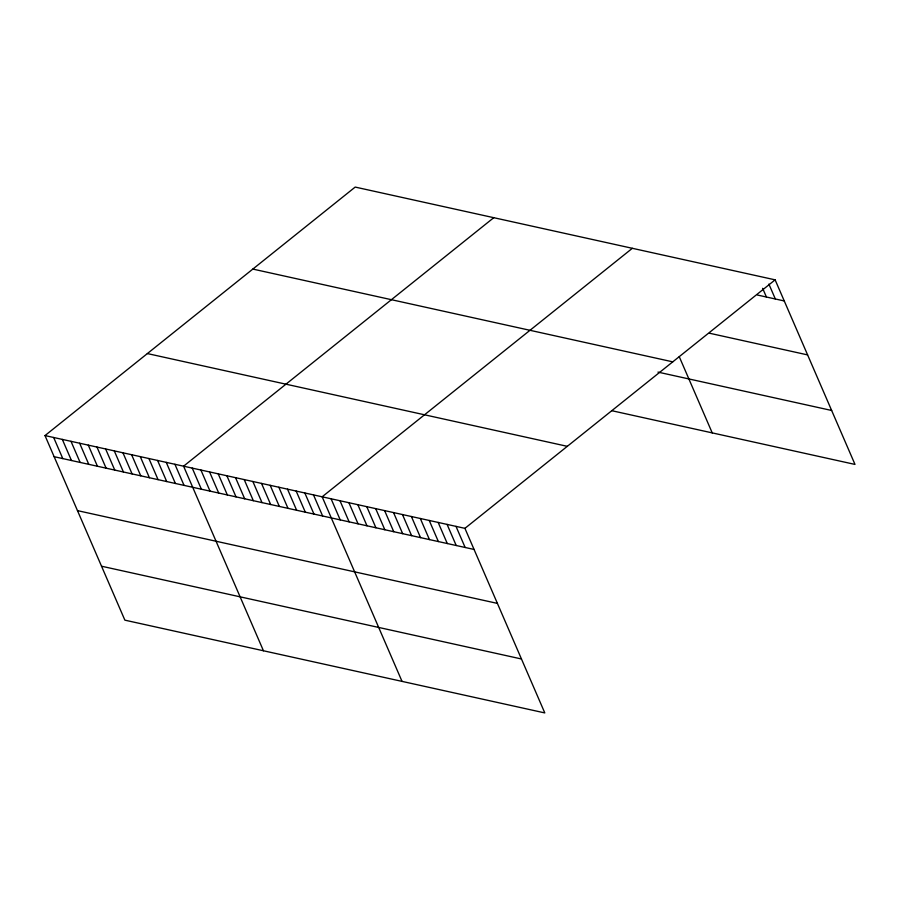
<?xml version="1.0" encoding="UTF-8"?>
<svg xmlns="http://www.w3.org/2000/svg" width="900" height="900" viewBox="0 0 900 900"><rect width="100%" height="100%" fill="white"/><g stroke="black" fill="none" stroke-linecap="round" stroke-linejoin="round"><path stroke-width="1.35" d="M45 435.577L464.929 528.345L544.804 712.924L124.875 620.156L45 435.577L355.196 187.076L775.125 279.844L855 464.423L612 410.749M493.774 217.688L183.578 466.189L263.452 650.768M632.351 248.299L322.155 496.8L402.03 681.379M464.929 528.345L775.125 279.844M757.485 295.043L784.26 300.949M709.447 333.214L807.604 354.904M252.833 269.077L672.761 361.845M657.945 372.105L831.656 410.479M147.364 353.565L567.293 446.332M54.135 456.683L474.064 549.45M77.479 510.626L497.407 603.394M101.531 566.212L521.46 658.98M768.893 284.085L775.339 298.98M762.649 288.315L766.418 297.011M679.264 356.704L712.226 432.889M456.007 526.376L465.142 547.481M447.086 524.396L456.221 545.512M438.154 522.428L447.289 543.544M429.233 520.459L438.368 541.564M420.311 518.49L429.446 539.595M411.39 516.51L420.525 537.626M402.469 514.541L411.604 535.658M393.536 512.572L402.671 533.678M384.615 510.604L393.75 531.709M375.694 508.635L384.829 529.74M366.772 506.655L375.907 527.771M357.851 504.686L366.986 525.791M348.919 502.718L358.054 523.822M339.998 500.749L349.132 521.854M331.076 498.769L340.211 519.885M313.493 494.887L322.627 515.993M304.83 492.975L313.965 514.08M296.168 491.062L305.303 512.168M287.505 489.15L296.64 510.255M278.854 487.238L287.989 508.343M270.191 485.325L279.326 506.43M261.529 483.412L270.664 504.517M252.866 481.5L262.001 502.605M244.204 479.576L253.339 500.692M235.541 477.664L244.676 498.78M226.879 475.751L236.014 496.868M218.216 473.839L227.351 494.955M209.565 471.926L218.7 493.043M200.903 470.014L210.037 491.13M192.24 468.101L201.375 489.206M174.915 464.276L184.05 485.381M166.252 462.364L175.388 483.469M157.59 460.451L166.725 481.556M148.928 458.539L158.062 479.644M140.276 456.626L149.411 477.731M131.614 454.714L140.749 475.819M122.951 452.79L132.086 473.906M114.289 450.877L123.424 471.994M105.626 448.965L114.761 470.081M96.964 447.053L106.099 468.169M88.301 445.14L97.436 466.256M79.639 443.228L88.774 464.332M70.987 441.315L80.123 462.42M62.325 439.402L71.46 460.507M53.663 437.49L62.797 458.595"/></g></svg>
